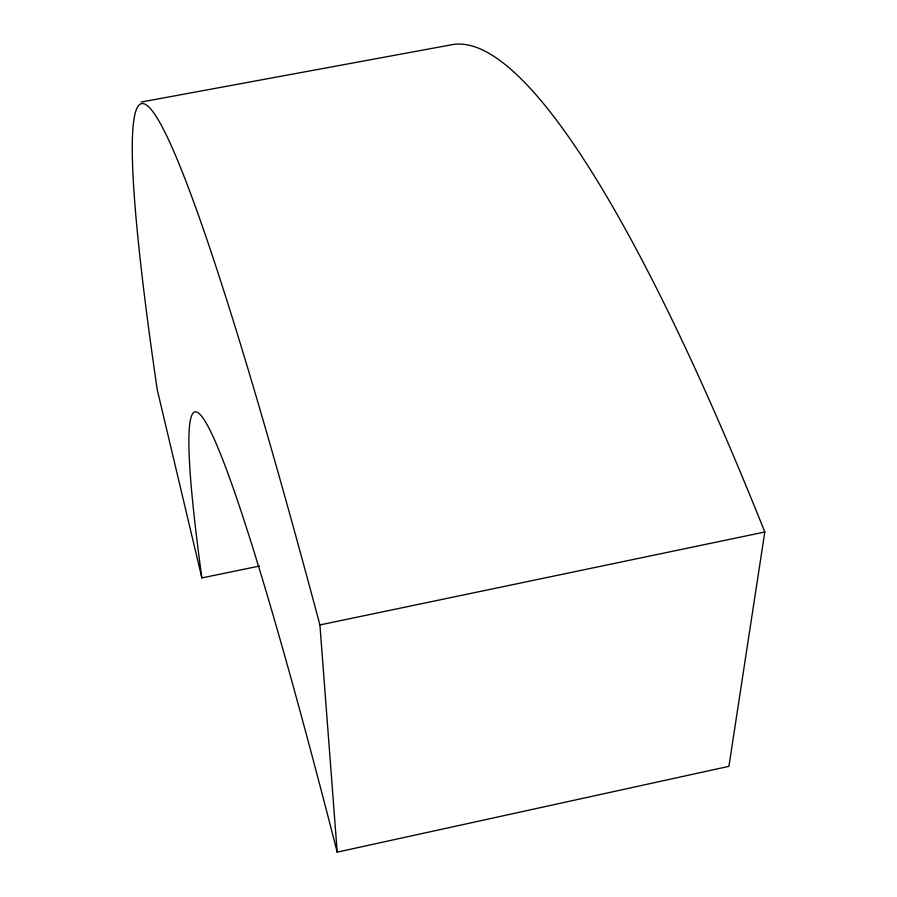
<?xml version="1.0" encoding="UTF-8"?>
<svg xmlns="http://www.w3.org/2000/svg" width="897" height="897" viewBox="0 0 897 897"><rect width="100%" height="100%" fill="white"/><g stroke="black" fill="none" stroke-linecap="round" stroke-linejoin="round"><path stroke-width="1.35" d="M141.221 102.034L451.202 44.85A1389.688 227.961 75.3 0 1 764.805 531.999L728.913 766.341L337.194 852.15A998.765 52.688 77.6 0 0 201.87 577.915L157.21 389.578A1412.293 77.591 77.5 0 1 319.915 624.94L337.194 852.15M319.915 624.94L764.805 531.999M201.87 577.915L259.468 566.063"/></g></svg>
